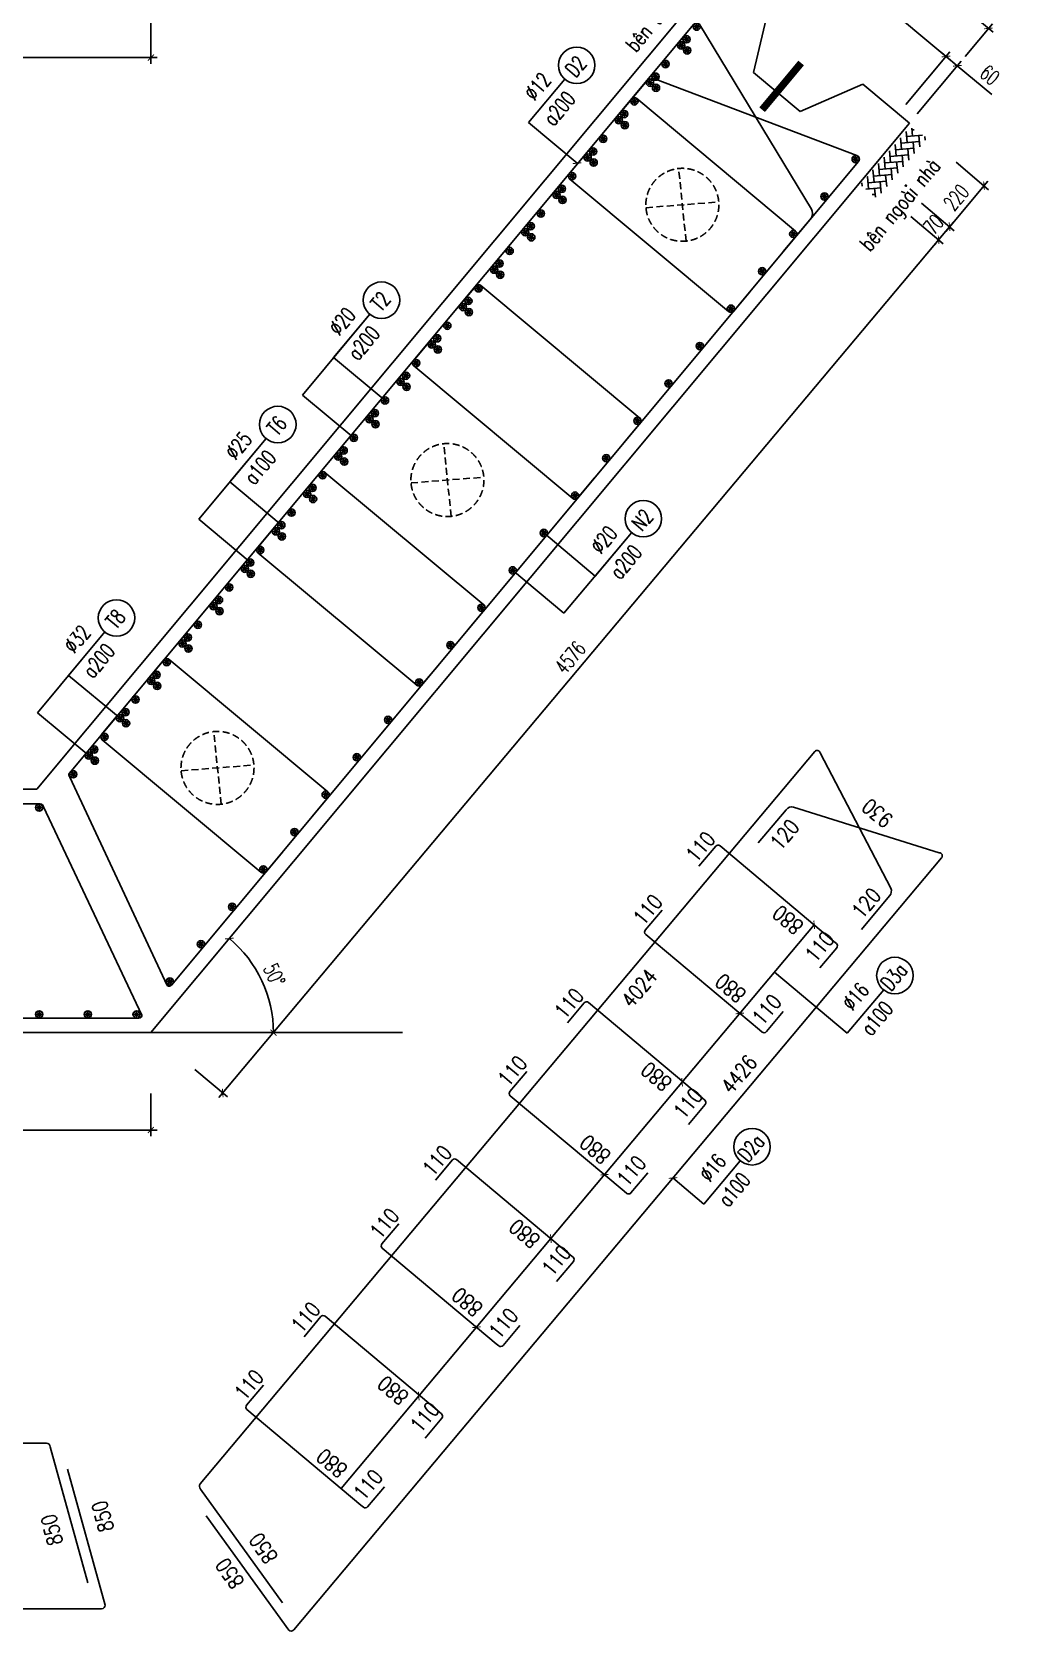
# Model space of a CAD drawing. Header units: millimetres. Extents: x -143483 to 1166745, y -1448440 to -1202244.
# Drawn here: x 1077503 to 1093494, y -1293553 to -1267271 of the extents above; entities that cross this region are included whole.
import ezdxf
from ezdxf.enums import TextEntityAlignment as Align

# ---------------------------------------------------------------- set-up
doc = ezdxf.new("R2010")
doc.units = ezdxf.units.MM
doc.header["$LTSCALE"] = 30
doc.header["$PDMODE"] = 3
doc.linetypes.add('DASHED', pattern=[19.05, 12.7, -6.35])
doc.layers.get('0').update_dxf_attribs({"lineweight": 9})
doc.layers.get('Defpoints').update_dxf_attribs({"lineweight": 9})
for name, color, linetype in [('ccu11-Cotthep', 9, 'Continuous'), ('ccu11-Dim', 8, 'Continuous'), ('ccu11-Hatch', 8, 'Continuous'), ('ccu11-Text', 31, 'Continuous'), ('ccu11-Thep', 4, 'Continuous'), ('ccu11-Thep doc', 4, 'Continuous'), ('ccu11-Thepdai', 6, 'Continuous'), ('Xref_ST_MBDV Cot vach 30.7.2022$0$Xref_ST_MBDV Cot vach 30.7.2022|Xref_ST_MBDV Cot vach 30.7.2022|Xref_ST_MBDV Cot vach 30.7.2022|Xref_ST_MBDV Cot vach 30.7.2022|ccu12-Thay', 7, 'Continuous')]:
    doc.layers.add(name, color=color, linetype=linetype)
doc.layers.add('ccu11-Khuat', color=9, linetype='DASHED', lineweight=30)
doc.layers.add('Vicom_thep doc', color=1, linetype='Continuous', lineweight=35)
doc.styles.add('ccu11-dim', font='vnsimli.shx', dxfattribs={"width": 0.65, "bigfont": 'bigfont.shx'})
doc.styles.add('ccu11-vnsimli', font='vnsimli.shx', dxfattribs={"width": 0.8, "bigfont": 'vns.shx'})
doc.styles.add('ccu11-vnsimple', font='vnsimple.shx', dxfattribs={"bigfont": 'bigfont.shx'})
doc.styles.add('ccu11_simli', font='vnsimli.shx', dxfattribs={"width": 0.8})
doc.dimstyles.new('ccu11-100', dxfattribs={"dimscale": 100, "dimtxt": 2.5, "dimasz": 1, "dimexe": 1, "dimexo": 2, "dimgap": 1, "dimtad": 1, "dimdec": 0, "dimdsep": 46, "dimtxsty": 'ccu11-dim', "dimblk": 'ARCHTICK', "dimcen": -1, "dimdle": 1, "dimclrd": 256, "dimclre": 256, "dimclrt": 3, "dimadec": 0, "dimazin": 2, "dimtfac": 0.1, "dimtdec": 0, "dimtmove": 0, "dimatfit": 1, "dimldrblk": 'ARCHTICK', "dimfxl": 0, "dimtvp": 0.833333, "dimtolj": 1, "dimtzin": 12, "dimarcsym": 0})
doc.dimstyles.new('ccu11-100x4', dxfattribs={"dimscale": 100, "dimtxt": 2.5, "dimasz": 1, "dimexe": 1, "dimexo": 2, "dimgap": 1, "dimtad": 1, "dimdec": 0, "dimlfac": 0.25, "dimdsep": 46, "dimtxsty": 'ccu11-dim', "dimblk": 'ARCHTICK', "dimcen": -1, "dimdle": 1, "dimclrd": 256, "dimclre": 256, "dimclrt": 3, "dimadec": 0, "dimazin": 2, "dimtfac": 0.1, "dimtdec": 0, "dimtmove": 0, "dimatfit": 1, "dimldrblk": 'ARCHTICK', "dimfxl": 0, "dimtvp": 0.833333, "dimtolj": 1, "dimtzin": 12, "dimarcsym": 0})

# ---------------------------------------------------------------- blocks, each defined once
blk = doc.blocks.new('_ARCHTICK')
at = {"color": 0, "linetype": 'ByBlock', "const_width": 0.15}
blk.add_lwpolyline([(-0.5, -0.5), (0.5, 0.5)], dxfattribs=at)
blk = doc.blocks.new('*D3285')
at = {"layer": 'ccu11-Dim', "linetype": 'ByBlock', "lineweight": -2, "ltscale": 30, "transparency": 16777216}
for p, q in [((1059962, -1267092), (1059962, -1267792)), ((1079458, -1267092), (1079458, -1267792)), ((1059862, -1267692), (1079558, -1267692))]:
    blk.add_line(p, q, dxfattribs=at)
at = {"layer": 'Defpoints', "color": 0, "linetype": 'ByBlock', "ltscale": 30, "transparency": 16777216}
for p in [(1059962, -1266892), (1079458, -1266892), (1079458, -1267692)]:
    blk.add_point(p, dxfattribs=at)
at = {"layer": 'ccu11-Dim', "linetype": 'ByBlock', "lineweight": -2, "ltscale": 30, "transparency": 16777216, "xscale": 100, "yscale": 100, "zscale": 100, "rotation": 180}
blk.add_blockref('_ARCHTICK', (1059962, -1267692), dxfattribs=at)
at = {"layer": 'ccu11-Dim', "linetype": 'ByBlock', "lineweight": -2, "ltscale": 30, "transparency": 16777216, "xscale": 100, "yscale": 100, "zscale": 100}
blk.add_blockref('_ARCHTICK', (1079458, -1267692), dxfattribs=at)
at = {"layer": 'ccu11-Dim', "color": 3, "linetype": 'ByBlock', "ltscale": 30, "transparency": 16777216, "insert": (1069710, -1267467), "char_height": 250, "attachment_point": 5, "style": 'ccu11-dim'}
blk.add_mtext('\\A1;4874', dxfattribs=at)
blk = doc.blocks.new('*D3254')
at = {"layer": 'ccu11-Dim', "linetype": 'ByBlock', "lineweight": -2, "ltscale": 30, "transparency": 16777216}
for p, q in [((1089163, -1266208), (1089886, -1265341)), ((1089745, -1265354), (1092602, -1267737)), ((1091867, -1268462), (1092589, -1267596))]:
    blk.add_line(p, q, dxfattribs=at)
at = {"layer": 'Defpoints', "color": 0, "linetype": 'ByBlock', "ltscale": 30, "transparency": 16777216}
for p in [(1089035, -1266362), (1092525, -1267673), (1091739, -1268616)]:
    blk.add_point(p, dxfattribs=at)
at = {"layer": 'ccu11-Dim', "linetype": 'ByBlock', "lineweight": -2, "ltscale": 30, "transparency": 16777216, "xscale": 100, "yscale": 100, "zscale": 100}
for p, rotation in [((1089822, -1265418), 140.1770003508566), ((1092525, -1267673), 320.1770003508566)]:
    blk.add_blockref('_ARCHTICK', p, dxfattribs=dict(at, rotation=rotation))
at = {"layer": 'ccu11-Dim', "color": 3, "linetype": 'ByBlock', "ltscale": 30, "transparency": 16777216, "insert": (1091318, -1266373), "char_height": 250, "attachment_point": 5, "rotation": 320.177, "style": 'ccu11-dim'}
blk.add_mtext('\\A1;880', dxfattribs=at)
blk = doc.blocks.new('*D3255')
at = {"layer": 'ccu11-Dim', "linetype": 'ByBlock', "lineweight": -2, "ltscale": 30, "transparency": 16777216}
for p, q in [((1091867, -1268462), (1092589, -1267596)), ((1092051, -1268616), (1092774, -1267749)), ((1092525, -1267673), (1092448, -1267608)), ((1092525, -1267673), (1092710, -1267826)), ((1092710, -1267826), (1093278, -1268300))]:
    blk.add_line(p, q, dxfattribs=at)
at = {"layer": 'Defpoints', "color": 0, "linetype": 'ByBlock', "ltscale": 30, "transparency": 16777216}
for p in [(1092525, -1267673), (1091739, -1268616), (1091923, -1268770)]:
    blk.add_point(p, dxfattribs=at)
at = {"layer": 'ccu11-Dim', "linetype": 'ByBlock', "lineweight": -2, "ltscale": 30, "transparency": 16777216, "xscale": 100, "yscale": 100, "zscale": 100}
for p, rotation in [((1092525, -1267673), 320.1770003508566), ((1092710, -1267826), 140.1770003508566)]:
    blk.add_blockref('_ARCHTICK', p, dxfattribs=dict(at, rotation=rotation))
at = {"layer": 'ccu11-Dim', "color": 3, "linetype": 'ByBlock', "ltscale": 30, "transparency": 16777216, "insert": (1093244, -1267979), "char_height": 250, "attachment_point": 5, "rotation": 320.177, "style": 'ccu11-dim'}
blk.add_mtext('\\A1;60', dxfattribs=at)
blk = doc.blocks.new('*D3256')
at = {"layer": 'ccu11-Dim', "linetype": 'ByBlock', "lineweight": -2, "ltscale": 30, "transparency": 16777216}
for p, q in [((1089766, -1265111), (1090214, -1264573)), ((1090073, -1264586), (1093299, -1267276)), ((1092838, -1267673), (1093286, -1267135))]:
    blk.add_line(p, q, dxfattribs=at)
at = {"layer": 'Defpoints', "color": 0, "linetype": 'ByBlock', "ltscale": 30, "transparency": 16777216}
for p in [(1089637, -1265265), (1093222, -1267212), (1092710, -1267826)]:
    blk.add_point(p, dxfattribs=at)
at = {"layer": 'ccu11-Dim', "linetype": 'ByBlock', "lineweight": -2, "ltscale": 30, "transparency": 16777216, "xscale": 100, "yscale": 100, "zscale": 100}
for p, rotation in [((1090150, -1264650), 140.1770003508566), ((1093222, -1267212), 320.1770003508566)]:
    blk.add_blockref('_ARCHTICK', p, dxfattribs=dict(at, rotation=rotation))
at = {"layer": 'ccu11-Dim', "color": 3, "linetype": 'ByBlock', "ltscale": 30, "transparency": 16777216, "insert": (1091830, -1265758), "char_height": 250, "attachment_point": 5, "rotation": 320.177, "style": 'ccu11-dim'}
blk.add_mtext('\\A1;1000', dxfattribs=at)
blk = doc.blocks.new('MCT')
at = {"ltscale": 0.005}
for p, q in [((-0.49, 0), (0.49, 0)), ((0.35, -0.35), (-0.35, 0.35)), ((-0.35, -0.35), (0.35, 0.35)), ((0, -0.49), (0, 0.49))]:
    blk.add_line(p, q, dxfattribs=at)
blk.add_circle((0, 0), 0.492, dxfattribs=at)
blk = doc.blocks.new('*U2240')
at = {"layer": 'ccu11-Thep doc', "xscale": -121.9200000001001, "yscale": 121.9200000001001, "zscale": 121.92, "rotation": 270}
blk.add_blockref('MCT', (0, 0), dxfattribs=at)
blk = doc.blocks.new('*U2241')
at = {"layer": 'ccu11-Thep doc', "color": 0, "linetype": 'ByBlock', "lineweight": -2, "transparency": 16777216}
for p in [(0, 0), (800, 0), (1600, 0), (2400, 0), (3200, 0), (4000, 0), (4800, 0), (5600, 0), (6400, 0), (7200, 0), (8000, 0), (8800, 0), (9600, 0), (10400, 0), (11200, 0), (12000, 0), (12800, 0), (13600, 0), (14400, 0), (15200, 0), (16000, 0), (16800, 0), (17600, 0)]:
    blk.add_blockref('*U2240', p, dxfattribs=at)
blk = doc.blocks.new('*U2224')
at = {"layer": 'ccu11-Thep doc', "xscale": -121.9200000001001, "yscale": 121.9200000001001, "zscale": 121.92, "rotation": 270}
blk.add_blockref('MCT', (0, 0), dxfattribs=at)
blk = doc.blocks.new('*U2225')
at = {"layer": 'ccu11-Thep doc', "color": 0, "linetype": 'ByBlock', "lineweight": -2, "transparency": 16777216}
for p in [(0, 0), (800, 0), (1600, 0), (2400, 0), (3200, 0), (4000, 0), (4800, 0), (5600, 0), (6400, 0), (7200, 0), (8000, 0), (8800, 0), (9600, 0), (10400, 0), (11200, 0), (12000, 0), (12800, 0), (13600, 0), (14400, 0), (15200, 0), (16000, 0), (16800, 0), (17600, 0), (18400, 0), (19200, 0)]:
    blk.add_blockref('*U2224', p, dxfattribs=at)
blk = doc.blocks.new('*D3257')
at = {"layer": 'ccu11-Dim', "linetype": 'ByBlock', "lineweight": -2, "ltscale": 30, "transparency": 16777216}
for p, q in [((1059962, -1284718), (1059962, -1285418)), ((1079458, -1284718), (1079458, -1285418)), ((1059862, -1285318), (1079558, -1285318))]:
    blk.add_line(p, q, dxfattribs=at)
at = {"layer": 'Defpoints', "color": 0, "linetype": 'ByBlock', "ltscale": 30, "transparency": 16777216}
for p in [(1059962, -1284518), (1079458, -1284518), (1079458, -1285318)]:
    blk.add_point(p, dxfattribs=at)
at = {"layer": 'ccu11-Dim', "linetype": 'ByBlock', "lineweight": -2, "ltscale": 30, "transparency": 16777216, "xscale": 100, "yscale": 100, "zscale": 100, "rotation": 180}
blk.add_blockref('_ARCHTICK', (1059962, -1285318), dxfattribs=at)
at = {"layer": 'ccu11-Dim', "linetype": 'ByBlock', "lineweight": -2, "ltscale": 30, "transparency": 16777216, "xscale": 100, "yscale": 100, "zscale": 100}
blk.add_blockref('_ARCHTICK', (1079458, -1285318), dxfattribs=at)
at = {"layer": 'ccu11-Dim', "color": 3, "linetype": 'ByBlock', "ltscale": 30, "transparency": 16777216, "insert": (1069710, -1285093), "char_height": 250, "attachment_point": 5, "style": 'ccu11-dim'}
blk.add_mtext('\\A1;4874', dxfattribs=at)
blk = doc.blocks.new('*D3259')
at = {"layer": 'ccu11-Dim', "lineweight": -2, "transparency": 16777216}
blk.add_arc((1079458, -1283718), 2014, 0, 50.177, dxfattribs=at)
at = {"layer": 'Defpoints', "color": 0, "transparency": 16777216}
for p in [(1091923, -1268770), (1081387, -1283138), (1079458, -1283718), (1079458, -1283718), (1083595, -1283718)]:
    blk.add_point(p, dxfattribs=at)
at = {"layer": 'ccu11-Dim', "lineweight": -2, "transparency": 16777216, "xscale": 100, "yscale": 100, "zscale": 100}
for p, rotation in [((1080748, -1282171), 140.1770003494884), ((1081472, -1283718), 270.0000000000024)]:
    blk.add_blockref('_ARCHTICK', p, dxfattribs=dict(at, rotation=rotation))
at = {"layer": 'ccu11-Dim', "color": 3, "transparency": 16777216, "insert": (1081486, -1282769), "char_height": 250, "attachment_point": 5, "rotation": 295.0885, "style": 'ccu11-dim'}
blk.add_mtext('\\A1;50\\M+1818B', dxfattribs=at)
blk = doc.blocks.new('*D3260')
at = {"layer": 'ccu11-Dim', "linetype": 'ByBlock', "lineweight": -2, "ltscale": 30, "transparency": 16777216}
for p, q in [((1092689, -1269413), (1093225, -1269863)), ((1093213, -1269722), (1092519, -1270549)), ((1092124, -1270087), (1092660, -1270537))]:
    blk.add_line(p, q, dxfattribs=at)
at = {"layer": 'Defpoints', "color": 0, "linetype": 'ByBlock', "ltscale": 30, "transparency": 16777216}
for p in [(1092536, -1269284), (1091970, -1269958), (1092583, -1270472)]:
    blk.add_point(p, dxfattribs=at)
at = {"layer": 'ccu11-Dim', "linetype": 'ByBlock', "lineweight": -2, "ltscale": 30, "transparency": 16777216, "xscale": 100, "yscale": 100, "zscale": 100}
for p, rotation in [((1093149, -1269798), 49.9999999935166), ((1092583, -1270472), 229.9999999935166)]:
    blk.add_blockref('_ARCHTICK', p, dxfattribs=dict(at, rotation=rotation))
at = {"layer": 'ccu11-Dim', "color": 3, "linetype": 'ByBlock', "ltscale": 30, "transparency": 16777216, "insert": (1092694, -1269991), "char_height": 250, "attachment_point": 5, "rotation": 50, "style": 'ccu11-dim'}
blk.add_mtext('\\A1;220', dxfattribs=at)
blk = doc.blocks.new('*D3261')
at = {"layer": 'ccu11-Dim', "linetype": 'ByBlock', "lineweight": -2, "ltscale": 30, "transparency": 16777216}
for p, q in [((1092124, -1270087), (1092660, -1270537)), ((1091944, -1270301), (1092480, -1270751)), ((1092583, -1270472), (1092403, -1270687)), ((1092583, -1270472), (1092647, -1270396)), ((1092403, -1270687), (1092339, -1270764))]:
    blk.add_line(p, q, dxfattribs=at)
at = {"layer": 'Defpoints', "color": 0, "linetype": 'ByBlock', "ltscale": 30, "transparency": 16777216}
for p in [(1091790, -1270173), (1091970, -1269958), (1092403, -1270687)]:
    blk.add_point(p, dxfattribs=at)
at = {"layer": 'ccu11-Dim', "linetype": 'ByBlock', "lineweight": -2, "ltscale": 30, "transparency": 16777216, "xscale": 100, "yscale": 100, "zscale": 100}
for p, rotation in [((1092583, -1270472), 229.9999999935166), ((1092403, -1270687), 49.99999999351658)]:
    blk.add_blockref('_ARCHTICK', p, dxfattribs=dict(at, rotation=rotation))
at = {"layer": 'ccu11-Dim', "color": 3, "linetype": 'ByBlock', "ltscale": 30, "transparency": 16777216, "insert": (1092321, -1270435), "char_height": 250, "attachment_point": 5, "rotation": 50, "style": 'ccu11-dim'}
blk.add_mtext('\\A1;70', dxfattribs=at)
blk = doc.blocks.new('*D3262')
at = {"layer": 'ccu11-Dim', "linetype": 'ByBlock', "lineweight": -2, "ltscale": 30, "transparency": 16777216}
for p, q in [((1091944, -1270301), (1092480, -1270751)), ((1080574, -1284785), (1092467, -1270610)), ((1080178, -1284322), (1080715, -1284772))]:
    blk.add_line(p, q, dxfattribs=at)
at = {"layer": 'Defpoints', "color": 0, "linetype": 'ByBlock', "ltscale": 30, "transparency": 16777216}
for p in [(1091790, -1270173), (1092403, -1270687), (1080025, -1284194)]:
    blk.add_point(p, dxfattribs=at)
at = {"layer": 'ccu11-Dim', "linetype": 'ByBlock', "lineweight": -2, "ltscale": 30, "transparency": 16777216, "xscale": 100, "yscale": 100, "zscale": 100}
for p, rotation in [((1092403, -1270687), 49.99999999351658), ((1080638, -1284708), 229.9999999935166)]:
    blk.add_blockref('_ARCHTICK', p, dxfattribs=dict(at, rotation=rotation))
at = {"layer": 'ccu11-Dim', "color": 3, "linetype": 'ByBlock', "ltscale": 30, "transparency": 16777216, "insert": (1086348, -1277553), "char_height": 250, "attachment_point": 5, "rotation": 50, "style": 'ccu11-dim'}
blk.add_mtext('\\A1;4576', dxfattribs=at)
blk = doc.blocks.new('SHD')
at = {"layer": 'ccu11-Cotthep'}
blk.add_circle((300, 0), 300, dxfattribs=at)
at = {"layer": 'ccu11-Cotthep', "color": 31, "style": 'ccu11_simli', "width": 0.8}
blk.add_attdef('DK', text='', height=250, dxfattribs=at).set_placement((-101, 65), align=Align.BOTTOM_RIGHT)
blk.add_attdef('KH', text='', height=250, dxfattribs=at).set_placement((300, 0), align=Align.MIDDLE)
blk.add_attdef('KC', text='', height=250, dxfattribs=at).set_placement((-101, -142), align=Align.TOP_RIGHT)
blk = doc.blocks.new('*U2226')
at = {"layer": 'ccu11-Thep doc', "xscale": -121.9200000001001, "yscale": 121.9200000001001, "zscale": 121.92, "rotation": 270}
blk.add_blockref('MCT', (0, 0), dxfattribs=at)
blk = doc.blocks.new('*U2227')
at = {"layer": 'ccu11-Thep doc', "color": 0, "linetype": 'ByBlock', "lineweight": -2, "transparency": 16777216}
for p in [(0, 0), (800, 0), (1600, 0), (2400, 0), (3200, 0), (4000, 0), (4800, 0), (5600, 0), (6400, 0), (7200, 0), (8000, 0), (8800, 0), (9600, 0), (10400, 0), (11200, 0), (12000, 0), (12800, 0), (13600, 0), (14400, 0), (15200, 0), (16000, 0)]:
    blk.add_blockref('*U2226', p, dxfattribs=at)
blk = doc.blocks.new('*U2242')
at = {"layer": 'ccu11-Thep doc', "xscale": -121.9200000001001, "yscale": 121.9200000001001, "zscale": 121.92, "rotation": 270}
blk.add_blockref('MCT', (0, 0), dxfattribs=at)
blk = doc.blocks.new('*U2243')
at = {"layer": 'ccu11-Thep doc', "color": 0, "linetype": 'ByBlock', "lineweight": -2, "transparency": 16777216}
for p in [(0, 0), (800, 0), (1600, 0), (2400, 0), (3200, 0), (4000, 0), (4800, 0), (5600, 0), (6400, 0), (7200, 0), (8000, 0), (8800, 0), (9600, 0), (10400, 0), (11200, 0), (12000, 0), (12800, 0), (13600, 0), (14400, 0), (15200, 0), (16000, 0), (16800, 0), (17600, 0)]:
    blk.add_blockref('*U2242', p, dxfattribs=at)
blk = doc.blocks.new('ccu11_block_thep')
at = {"layer": 'ccu11-Thep', "color": 3}
for p, q in [((-0.4, 0), (0.4, 0)), ((-0.28, 0.28), (0.28, -0.28)), ((0.28, 0.28), (-0.28, -0.28)), ((0, 0.4), (0, -0.4))]:
    blk.add_line(p, q, dxfattribs=at)
at = {"layer": 'ccu11-Thep', "color": 1, "const_width": 0.0667}
blk.add_lwpolyline([(-0.4, 0, 1), (0.4, 0, 1), (-0.4, 0, 1)], format="xyb", dxfattribs=at)
at = {"layer": 'ccu11-Thep', "color": 1}
blk.add_circle((0, 0), 0.4, dxfattribs=at)
blk = doc.blocks.new('*U2238')
at = {"layer": 'Vicom_thep doc', "xscale": -150, "yscale": 150, "zscale": 150, "rotation": 180}
blk.add_blockref('ccu11_block_thep', (0, 0), dxfattribs=at)
blk = doc.blocks.new('*U2239')
at = {"layer": 'ccu11-Thep doc', "color": 0, "linetype": 'ByBlock', "lineweight": -2, "transparency": 16777216}
for p in [(0, 0), (800, 0), (1600, 0), (2400, 0), (3200, 0), (4000, 0), (4800, 0), (5600, 0), (6400, 0), (7200, 0), (8000, 0), (8800, 0), (9600, 0), (10400, 0), (11200, 0), (12000, 0), (12800, 0), (13600, 0), (14400, 0), (15200, 0)]:
    blk.add_blockref('*U2238', p, dxfattribs=at)
blk = doc.blocks.new('*U2244')
at = {"layer": 'Vicom_thep doc', "xscale": -150, "yscale": 150, "zscale": 150, "rotation": 180}
blk.add_blockref('ccu11_block_thep', (0, 0), dxfattribs=at)
blk = doc.blocks.new('*U2221')
at = {"layer": 'ccu11-Thep doc', "color": 0, "linetype": 'ByBlock', "lineweight": -2, "transparency": 16777216}
for p in [(0, 0), (800, 0), (1600, 0), (2400, 0), (3200, 0), (4000, 0), (4800, 0), (5600, 0), (6400, 0), (7200, 0), (8000, 0), (8800, 0), (9600, 0), (10400, 0), (11200, 0), (12000, 0), (12800, 0), (13600, 0), (14400, 0), (15200, 0)]:
    blk.add_blockref('*U2244', p, dxfattribs=at)
blk = doc.blocks.new('*U2247')
at = {"layer": 'Vicom_thep doc', "xscale": -150, "yscale": 150, "zscale": 150, "rotation": 180}
blk.add_blockref('ccu11_block_thep', (0, 0), dxfattribs=at)
blk = doc.blocks.new('*U2248')
at = {"layer": 'ccu11-Thep doc', "color": 0, "linetype": 'ByBlock', "lineweight": -2, "transparency": 16777216}
for p in [(0, 0), (800, 0), (1600, 0), (2400, 0), (3200, 0), (4000, 0), (4800, 0), (5600, 0), (6400, 0), (7200, 0), (8000, 0), (8800, 0), (9600, 0), (10400, 0), (11200, 0), (12000, 0), (12800, 0), (13600, 0), (14400, 0), (15200, 0)]:
    blk.add_blockref('*U2247', p, dxfattribs=at)

msp = doc.modelspace()

# ---------------------------------------------------------------- hatches: boundary and pattern name
at = {"layer": 'ccu11-Hatch', "ltscale": 10}
h = msp.add_hatch(dxfattribs=at)
h.set_pattern_fill('AR-HBONE', color=256, scale=25, angle=320.177, style=0)
h.set_pattern_definition([(95.1770003, (-2361926.24, -2637518.68), (90.5687895, 108.6153505), [300, -100]), (5.1770003, (-2361935.26, -2637419.09), (90.5687895, 108.6153505), [300, -100])])
h.paths.add_polyline_path([(1091116.25, -1269779.75), (1091387.15, -1270005.64), (1092214.8, -1269013.08), (1091932.9, -1268833.82)])

# ---------------------------------------------------------------- linework, layer by layer
at = {"layer": 'ccu11-Dim'}
msp.add_lwpolyline([(1079458.2, -1283718.04), (1083595.24, -1283718.04)], dxfattribs=at)
at = {"layer": 'ccu11-Khuat', "ltscale": 0.3}
for p, q in [((1088253.06, -1270708.26), (1088130.37, -1269514.55)), ((1087593.55, -1270158.33), (1088789.88, -1270064.48)), ((1084391.77, -1275232.03), (1084269.09, -1274038.32)), ((1083732.27, -1274682.1), (1084928.59, -1274588.24)), ((1080613.53, -1279963.31), (1080490.84, -1278769.6)), ((1079954.02, -1279413.38), (1081150.35, -1279319.52))]:
    msp.add_line(p, q, dxfattribs=at)
for centre in [(1088191.71, -1270111.4), (1084330.43, -1274635.17), (1080552.18, -1279366.45)]:
    msp.add_circle(centre, 600, dxfattribs=at)
at = {"layer": 'ccu11-Thep', "const_width": 120}
msp.add_lwpolyline([(1089503.05, -1268548.71), (1090143.47, -1267780.68)], dxfattribs=at)
at = {"layer": 'ccu11-Thepdai'}
for points in [[(1087147.02, -1268625.99), (1087608.42, -1268072.65, -0.23620228), (1087751.23, -1268046.21), (1091060.59, -1269303.32, -0.5204497), (1091086.31, -1269398.18), (1079797.91, -1282935.89, -0.41421356), (1079727.48, -1282942.27), (1078127.54, -1279520.75, -0.41421356), (1078121.16, -1279450.33), (1088382.85, -1267143.91, -0.5204497), (1088480.79, -1267152.16), (1090312.22, -1270181.68, -0.23620228), (1090311.88, -1270326.92), (1089850.48, -1270880.26)], [(1087088.23, -1268696.49), (1087357.21, -1268373.92, -0.41421356), (1087441.72, -1268366.27), (1090053.01, -1270543.69, -0.41421356), (1090060.66, -1270628.19), (1089791.69, -1270950.77)], [(1086601.52, -1269280.19), (1086332.54, -1269602.76, 0.41421356), (1086340.2, -1269687.27), (1088951.49, -1271864.69, 0.41421356), (1089035.99, -1271857.04), (1089304.97, -1271534.47)], [(1084526.56, -1271768.6), (1084795.54, -1271446.03, -0.41421356), (1084880.04, -1271438.37), (1087491.33, -1273615.79, -0.41421356), (1087498.99, -1273700.3), (1087230.01, -1274022.87)], [(1084039.84, -1272352.3), (1083770.87, -1272674.87, 0.41421356), (1083778.52, -1272759.38), (1086389.81, -1274936.8, 0.41421356), (1086474.32, -1274929.14), (1086743.3, -1274606.57)], [(1081964.89, -1274840.71), (1082233.86, -1274518.13, -0.41421356), (1082318.37, -1274510.48), (1084929.66, -1276687.9, -0.41421356), (1084937.32, -1276772.41), (1084668.34, -1277094.98)], [(1081478.17, -1275424.41), (1081209.2, -1275746.98, 0.41421356), (1081216.85, -1275831.48), (1083828.14, -1278008.9, 0.41421356), (1083912.65, -1278001.25), (1084181.62, -1277678.68)], [(1079403.22, -1277912.81), (1079672.19, -1277590.24, -0.41421356), (1079756.7, -1277582.58), (1082367.99, -1279760.01, -0.41421356), (1082375.65, -1279844.51), (1082106.67, -1280167.08)], [(1078916.5, -1278496.51), (1078647.52, -1278819.08, 0.41421356), (1078655.18, -1278903.59), (1081266.47, -1281081.01, 0.41421356), (1081350.98, -1281073.35), (1081619.95, -1280750.78)], [(1091134.14, -1282021.17), (1091597.25, -1281469.25, 0.26628921), (1091620.02, -1281342.45), (1090456.03, -1279121.11, 0.64209887), (1090368.37, -1279096.95), (1080267.74, -1291134.42, 0.41421356), (1080275.13, -1291218.95), (1081622.45, -1293088.73)], [(1079260.41, -1283478.04), (1060022.41, -1283478.04, -0.41421356), (1059962.41, -1283418.04), (1059962.41, -1280008.04, -0.41421356), (1060012.41, -1279958.04), (1077640.41, -1279958.04, -0.41421356), (1077690.41, -1280008.04), (1079310.41, -1283428.04, -0.41421356), (1079260.41, -1283478.04)], [(1080363.45, -1291658.94), (1081722.68, -1293538.71, 0.41421356), (1081807.21, -1293531.32), (1092452.64, -1280844.58, 0.65283078), (1092412.11, -1280762.49), (1090019.39, -1280009.13, 0.30093739), (1089898.47, -1280053.57), (1089440.17, -1280599.75)], [(1059922.6, -1292760.19), (1059922.6, -1290526.21, -0.41421356), (1059982.6, -1290466.21), (1077741.97, -1290466.21, -0.41421356), (1077801.97, -1290526.21), (1078422.58, -1292760.19)], [(1060207.6, -1290892.23), (1060207.6, -1293126.21, 0.41421356), (1060267.6, -1293186.21), (1078647.69, -1293186.21, 0.41421356), (1078707.69, -1293126.21), (1078087.08, -1290892.23)]]:
    msp.add_lwpolyline(points, format="xyb", dxfattribs=at)
at = {"layer": 'ccu11-Thepdai', "flags": 128}
for points in [[(1088463.71, -1280982.19), (1088740.11, -1280652.79, -0.38911631), (1088810.55, -1280646.63), (1090683.35, -1282218.09), (1090723.41, -1282251.71, -0.38911631), (1090729.58, -1282322.15), (1090453.18, -1282651.55)], [(1087858.96, -1281702.9), (1087582.56, -1282032.3, 0.38911631), (1087588.72, -1282102.74), (1089461.52, -1283674.21), (1089501.59, -1283707.82, 0.38911631), (1089572.03, -1283701.66), (1089848.43, -1283372.26)], [(1086303.17, -1283557.02), (1086579.57, -1283227.62, -0.38911631), (1086650.01, -1283221.46), (1088522.81, -1284792.92), (1088562.87, -1284826.54, -0.38911631), (1088569.04, -1284896.98), (1088292.64, -1285226.38)], [(1085634.46, -1284353.96), (1085358.06, -1284683.36, 0.38911631), (1085364.22, -1284753.8), (1087237.02, -1286325.26), (1087277.09, -1286358.88, 0.38911631), (1087347.53, -1286352.72), (1087623.93, -1286023.32)], [(1084135.81, -1286139.98), (1084412.21, -1285810.58, -0.38911631), (1084482.65, -1285804.42), (1086355.45, -1287375.88), (1086395.51, -1287409.5, -0.38911631), (1086401.68, -1287479.94), (1086125.28, -1287809.34)], [(1083531.06, -1286860.69), (1083254.66, -1287190.09, 0.38911631), (1083260.82, -1287260.53), (1085133.62, -1288832), (1085173.69, -1288865.62, 0.38911631), (1085244.13, -1288859.45), (1085520.53, -1288530.05)], [(1081975.27, -1288714.81), (1082251.67, -1288385.41, -0.38911631), (1082322.11, -1288379.25), (1084194.91, -1289950.71), (1084234.97, -1289984.33, -0.38911631), (1084241.14, -1290054.77), (1083964.74, -1290384.17)], [(1081306.56, -1289511.75), (1081030.16, -1289841.15, 0.38911631), (1081036.32, -1289911.59), (1082909.12, -1291483.05), (1082949.19, -1291516.67, 0.38911631), (1083019.63, -1291510.51), (1083296.03, -1291181.11)]]:
    msp.add_lwpolyline(points, format="xyb", dxfattribs=at)
at = {"layer": 'Xref_ST_MBDV Cot vach 30.7.2022$0$Xref_ST_MBDV Cot vach 30.7.2022|Xref_ST_MBDV Cot vach 30.7.2022|Xref_ST_MBDV Cot vach 30.7.2022|Xref_ST_MBDV Cot vach 30.7.2022|ccu12-Thay', "ltscale": 10}
for p, q in [((1088850.78, -1266207.99), (1077585.44, -1279718.04)), ((1089361.71, -1267936.95), (1089618.29, -1266847.98)), ((1091155.37, -1268129.68), (1090130.25, -1268577.79)), ((1091922.88, -1268769.66), (1091155.37, -1268129.68)), ((1079458.2, -1283718.04), (1091922.88, -1268769.66)), ((1077585.44, -1279718.04), (1059562.41, -1279718.04)), ((1059562.41, -1283718.04), (1079458.2, -1283718.04))]:
    msp.add_line(p, q, dxfattribs=at)
msp.add_lwpolyline([(1089361.71, -1267936.95), (1090130.25, -1268577.79)], dxfattribs=at)

# ---------------------------------------------------------------- block references
at = {"layer": 'ccu11-Cotthep'}
ref = msp.add_blockref('SHD', (1086262.5, -1268047.41), dxfattribs=dict(at, xscale=-1, rotation=230))
ref.add_attrib('KH', 'D2', dxfattribs={"color": 31, "height": 250, "rotation": 50, "style": 'ccu11-vnsimple', "width": 0.7}).set_placement((1086439.27, -1267836.75), align=Align.MIDDLE_CENTER)
ref.add_attrib('KC', 'a200', dxfattribs={"color": 31, "height": 250, "rotation": 50, "style": 'ccu11-vnsimple', "width": 0.7}).set_placement((1086072.33, -1268447.31), align=Align.TOP_CENTER)
ref.add_attrib('DK', '`12', dxfattribs={"color": 31, "height": 250, "rotation": 50, "style": 'ccu11-vnsimple', "width": 0.7}).set_placement((1085965.14, -1268294.97), align=Align.BOTTOM_CENTER)
ref = msp.add_blockref('SHD', (1083054.96, -1271909.49), dxfattribs=dict(at, rotation=50.17700000000001))
ref.add_attrib('KH', 'T2', dxfattribs={"color": 31, "height": 250, "rotation": 50.177, "style": 'ccu11-vnsimple', "width": 0.7}).set_placement((1083231.07, -1271698.28), align=Align.MIDDLE_CENTER)
ref.add_attrib('KC', 'a200', dxfattribs={"color": 31, "height": 250, "rotation": 50.177, "style": 'ccu11-vnsimple', "width": 0.7}).set_placement((1082857.29, -1272302.69), align=Align.TOP_CENTER)
ref.add_attrib('DK', '`20', dxfattribs={"color": 31, "height": 250, "rotation": 50.177, "style": 'ccu11-vnsimple', "width": 0.7}).set_placement((1082753.49, -1272153.91), align=Align.BOTTOM_CENTER)
ref = msp.add_blockref('SHD', (1081351.03, -1273952.93), dxfattribs=dict(at, rotation=50.17700000000001))
ref.add_attrib('KH', 'T6', dxfattribs={"color": 31, "height": 250, "rotation": 50.177, "style": 'ccu11-vnsimple', "width": 0.7}).set_placement((1081527.15, -1273741.72), align=Align.MIDDLE_CENTER)
ref.add_attrib('KC', 'a100', dxfattribs={"color": 31, "height": 250, "rotation": 50.177, "style": 'ccu11-vnsimple', "width": 0.7}).set_placement((1081153.36, -1274346.13), align=Align.TOP_CENTER)
ref.add_attrib('DK', '`25', dxfattribs={"color": 31, "height": 250, "rotation": 50.177, "style": 'ccu11-vnsimple', "width": 0.7}).set_placement((1081049.57, -1274197.35), align=Align.BOTTOM_CENTER)
ref = msp.add_blockref('SHD', (1087356.47, -1275500.73), dxfattribs=dict(at, xscale=-1, rotation=230))
ref.add_attrib('KH', 'N2', dxfattribs={"color": 31, "height": 250, "rotation": 50, "style": 'ccu11-vnsimple', "width": 0.7}).set_placement((1087533.24, -1275290.07), align=Align.MIDDLE_CENTER)
ref.add_attrib('KC', 'a200', dxfattribs={"color": 31, "height": 250, "rotation": 50, "style": 'ccu11-vnsimple', "width": 0.7}).set_placement((1087165.76, -1275900.18), align=Align.TOP_CENTER)
ref.add_attrib('DK', '`20', dxfattribs={"color": 31, "height": 250, "rotation": 50, "style": 'ccu11-vnsimple', "width": 0.7}).set_placement((1087053.94, -1275743.96), align=Align.BOTTOM_CENTER)
ref = msp.add_blockref('SHD', (1078700.11, -1277132.07), dxfattribs=dict(at, rotation=50.17700000000001))
ref.add_attrib('KH', 'T8', dxfattribs={"color": 31, "height": 250, "rotation": 50.177, "style": 'ccu11-vnsimple', "width": 0.7}).set_placement((1078876.23, -1276920.86), align=Align.MIDDLE_CENTER)
ref.add_attrib('KC', 'a200', dxfattribs={"color": 31, "height": 250, "rotation": 50.177, "style": 'ccu11-vnsimple', "width": 0.7}).set_placement((1078502.45, -1277525.27), align=Align.TOP_CENTER)
ref.add_attrib('DK', '`32', dxfattribs={"color": 31, "height": 250, "rotation": 50.177, "style": 'ccu11-vnsimple', "width": 0.7}).set_placement((1078398.65, -1277376.49), align=Align.BOTTOM_CENTER)
ref = msp.add_blockref('SHD', (1091491.66, -1283008.78), dxfattribs=dict(at, rotation=50))
ref.add_attrib('KH', 'D3a', dxfattribs={"color": 31, "height": 250, "rotation": 50, "style": 'ccu11-vnsimple', "width": 0.7}).set_placement((1091668.42, -1282798.12), align=Align.MIDDLE_CENTER)
ref.add_attrib('KC', 'a100', dxfattribs={"color": 31, "height": 250, "rotation": 50, "style": 'ccu11-vnsimple', "width": 0.7}).set_placement((1091292.78, -1283401.37), align=Align.TOP_CENTER)
ref.add_attrib('DK', '`16', dxfattribs={"color": 31, "height": 250, "rotation": 50, "style": 'ccu11-vnsimple', "width": 0.7}).set_placement((1091189.44, -1283252.27), align=Align.BOTTOM_CENTER)
at = {"layer": 'ccu11-Cotthep', "yscale": 100, "zscale": 100}
for p, xscale, rotation in [((1089136.41, -1283401.41), -100, 230), ((1088187.29, -1284532.53), 100, 229.9999999999999), ((1086911.91, -1286052.46), -100, 230), ((1084808.51, -1288559.2), -100, 230), ((1083859.39, -1289690.32), 100, 229.9999999999999)]:
    msp.add_blockref('_ARCHTICK', p, dxfattribs=dict(at, xscale=xscale, rotation=rotation))
at = {"layer": 'ccu11-Cotthep'}
ref = msp.add_blockref('SHD', (1089144.39, -1285823.26), dxfattribs=dict(at, rotation=50))
ref.add_attrib('KH', 'D2a', dxfattribs={"color": 31, "height": 250, "rotation": 50, "style": 'ccu11-vnsimple', "width": 0.7}).set_placement((1089321.15, -1285612.6), align=Align.MIDDLE_CENTER)
ref.add_attrib('KC', 'a100', dxfattribs={"color": 31, "height": 250, "rotation": 50, "style": 'ccu11-vnsimple', "width": 0.7}).set_placement((1088945.5, -1286215.85), align=Align.TOP_CENTER)
ref.add_attrib('DK', '`16', dxfattribs={"color": 31, "height": 250, "rotation": 50, "style": 'ccu11-vnsimple', "width": 0.7}).set_placement((1088842.17, -1286066.75), align=Align.BOTTOM_CENTER)
at = {"layer": 'ccu11-Thep doc', "xscale": -1}
for name, p, rotation in [('*U2227', (1088427.91, -1267183.01), 50.17700069890327), ('*U2225', (1060022.41, -1283418.04), 180)]:
    msp.add_blockref(name, p, dxfattribs=dict(at, rotation=rotation))
at = {"layer": 'ccu11-Thep doc'}
for name, p, rotation in [('*U2248', (1088261.55, -1267390.65), 230.177), ('*U2239', (1088172.29, -1267490.67), 230.177), ('*U2221', (1088271.03, -1267573.72), 230.177), ('*U2243', (1091039.75, -1269360.88), 230.1770000001006)]:
    msp.add_blockref(name, p, dxfattribs=dict(at, rotation=rotation))
msp.add_blockref('*U2241', (1060022.41, -1280018.04), dxfattribs=at)

# ---------------------------------------------------------------- texts
at = {"layer": 'ccu11-Text', "linetype": 'Continuous', "style": 'ccu11-vnsimli', "width": 0.75}
for s, p in [('bªn trong nhµ', (1088010.78, -1266923.42)), ('bªn ngoµi nhµ', (1091864.16, -1270188.87))]:
    msp.add_text(s, height=250, rotation=50.177, dxfattribs=at).set_placement(p, align=Align.CENTER)
at = {"layer": 'ccu11-Text', "style": 'ccu11-vnsimli', "width": 0.8}
for s, rotation, p in [('930', 140, (1091672.13, -1280181.29)), ('110', 50, (1088420.22, -1280940)), ('120', 50, (1089801.51, -1280739.47)), ('110', 50, (1087552.74, -1281973.82)), ('120', 50, (1091144.46, -1281866.34)), ('880', 140, (1090201.08, -1281934.41)), ('110', 50, (1090377.24, -1282582.13)), ('4024', 50, (1087359.59, -1283328.72)), ('880', 140, (1089259.1, -1283057.02)), ('110', 50, (1086259.69, -1283514.83)), ('110', 50, (1089509.77, -1283615.96)), ('110', 50, (1085328.25, -1284624.88)), ('4426', 50, (1088999.04, -1284743.85)), ('880', 140, (1088040.54, -1284509.24)), ('110', 50, (1088216.71, -1285156.96)), ('880', 140, (1087034.6, -1285708.07)), ('110', 50, (1084092.32, -1286097.79)), ('110', 50, (1087285.27, -1286267.01)), ('110', 50, (1083224.84, -1287131.61)), ('880', 140, (1085873.18, -1287092.2)), ('110', 50, (1086049.34, -1287739.92)), ('880', 140, (1084931.2, -1288214.81)), ('110', 50, (1081931.79, -1288672.62)), ('110', 50, (1085181.87, -1288773.75)), ('110', 50, (1081000.35, -1289782.67)), ('880', 140, (1083712.64, -1289667.03)), ('110', 50, (1083888.81, -1290314.75)), ('880', 140, (1082706.7, -1290865.86)), ('110', 50, (1082957.37, -1291424.8)), ('850', 104.9241, (1078853.86, -1291884.36)), ('850', 104.9241, (1078017.47, -1292107.28)), ('850', 125.699677, (1081556.67, -1292329.5)), ('850', 125.699677, (1081004.53, -1292742.85))]:
    msp.add_text(s, height=250, rotation=rotation, dxfattribs=at).set_placement(p)

# ---------------------------------------------------------------- dimensions: what is measured, and where the dimension line sits
at = {"layer": 'ccu11-Dim', "linetype": 'ByBlock', "ltscale": 30}
for base, p1, p2, angle, picture, middle in [((1093221.9, -1267211.8), (1089637.46, -1265264.55), (1092709.57, -1267826.22), 140.177, '*D3256', (1091829.95, -1265758.16)), ((1092583.18, -1270472.47), (1092535.99, -1269284.13), (1091970.34, -1269958.24), 50, '*D3260', (1092693.64, -1269990.79)), ((1092403.19, -1270686.97), (1080025.25, -1284193.85), (1091790.36, -1270172.74), 50, '*D3262', (1086348.28, -1277552.9))]:
    dim = msp.add_linear_dim(base=base, p1=p1, p2=p2, angle=angle, dimstyle='ccu11-100x4', dxfattribs=at)
    dim.commit()
    dim.dimension.update_dxf_attribs({"geometry": picture, "text_midpoint": middle})
for base, p1, p2, angle, override, picture, middle in [((1092525.24, -1267672.52), (1089035.1, -1266361.69), (1091738.56, -1268615.96), 140.177, {"dimtmove": 1}, '*D3254', (1091317.61, -1266372.58)), ((1092403.19, -1270686.97), (1091970.34, -1269958.24), (1091790.36, -1270172.74), 50, {"dimtix": 1}, '*D3261', (1092320.83, -1270435.09))]:
    dim = msp.add_linear_dim(base=base, p1=p1, p2=p2, angle=angle, dimstyle='ccu11-100x4', override=override, dxfattribs=at)
    dim.commit()
    dim.dimension.update_dxf_attribs({"geometry": picture, "text_midpoint": middle})
for base, p1, p2, picture, middle in [((1079458.2, -1267692.33), (1059962.41, -1266892.33), (1079458.2, -1266892.33), '*D3285', (1069710.3, -1267467.33)), ((1079458.2, -1285318.4), (1059962.41, -1284518.4), (1079458.2, -1284518.4), '*D3257', (1069710.3, -1285093.4))]:
    dim = msp.add_linear_dim(base=base, p1=p1, p2=p2, dimstyle='ccu11-100x4', dxfattribs=at)
    dim.commit()
    dim.dimension.update_dxf_attribs({"geometry": picture, "text_midpoint": middle})
dim = msp.add_linear_dim(base=(1092525.24, -1267672.52), p1=(1091922.88, -1268769.66), p2=(1091738.56, -1268615.96), angle=320.177, dimstyle='ccu11-100x4', dxfattribs=at)
dim.commit()
dim.dimension.update_dxf_attribs({"geometry": '*D3255', "text_midpoint": (1093099.72, -1268151.55), "dimtype": 160})
at = {"layer": 'ccu11-Dim'}
dim = msp.add_angular_dim_2l(base=(1081386.83, -1283138.48), line1=((1079458.2, -1283718.04), (1083595.24, -1283718.04)), line2=((1079458.2, -1283718.04), (1091922.88, -1268769.66)), dimstyle='ccu11-100', override={"dimadec": 0}, dxfattribs=at)
dim.commit()
dim.dimension.update_dxf_attribs({"geometry": '*D3259', "text_midpoint": (1081485.8, -1282768.74)})

# ---------------------------------------------------------------- leaders
at = {"layer": 'ccu11-Cotthep', "linetype": 'ByBlock', "ltscale": 30}
for points in [[(1086462.31, -1269427.8), (1085665.35, -1268759.07), (1086262.5, -1268047.41)], [(1090358.24, -1281945.29), (1086030.34, -1287103.08)], [(1088037.08, -1286106.85), (1088547.24, -1286534.92), (1089144.39, -1285823.26)], [(1086030.34, -1287103.08), (1082584.01, -1291210.25)]]:
    msp.add_leader(points, dimstyle='ccu11-100x4', dxfattribs=at)
at = {"layer": 'ccu11-Cotthep'}
for points in [[(1082792.78, -1273942.09), (1081947.67, -1273237.4), (1083054.96, -1271909.49)], [(1083305.11, -1273327.67), (1082460.01, -1272622.98), (1083054.96, -1271909.49)], [(1081088.85, -1275985.54), (1080243.75, -1275280.85), (1081351.03, -1273952.93)], [(1081601.19, -1275371.12), (1080756.08, -1274666.43), (1081351.03, -1273952.93)], [(1085402.17, -1276117.93), (1086245.09, -1276825.23), (1087356.47, -1275500.73)], [(1085916.4, -1275505.09), (1086759.32, -1276212.39), (1087356.47, -1275500.73)], [(1078437.93, -1279164.67), (1077592.83, -1278459.98), (1078700.11, -1277132.07)], [(1078950.27, -1278550.25), (1078105.17, -1277845.56), (1078700.11, -1277132.07)]]:
    msp.add_leader(points, dimstyle='ccu11-100', override={"dimasz": 1.5, "dimgap": 1, "dimtad": 0, "dimldrblk": 'None', "dimfxl": 3, "dimfxlon": 1, "dimtfill": 1, "dimarcsym": 1}, dxfattribs=at)
at = {"layer": 'ccu11-Cotthep', "linetype": 'ByBlock', "ltscale": 30}
msp.add_leader([(1089705.65, -1282723.02), (1090902.86, -1283727.6), (1091500.08, -1283015.85)], dimstyle='ccu11-100x4', override={"dimldrblk": 'None'}, dxfattribs=at)

doc.saveas('drawing.dxf')
